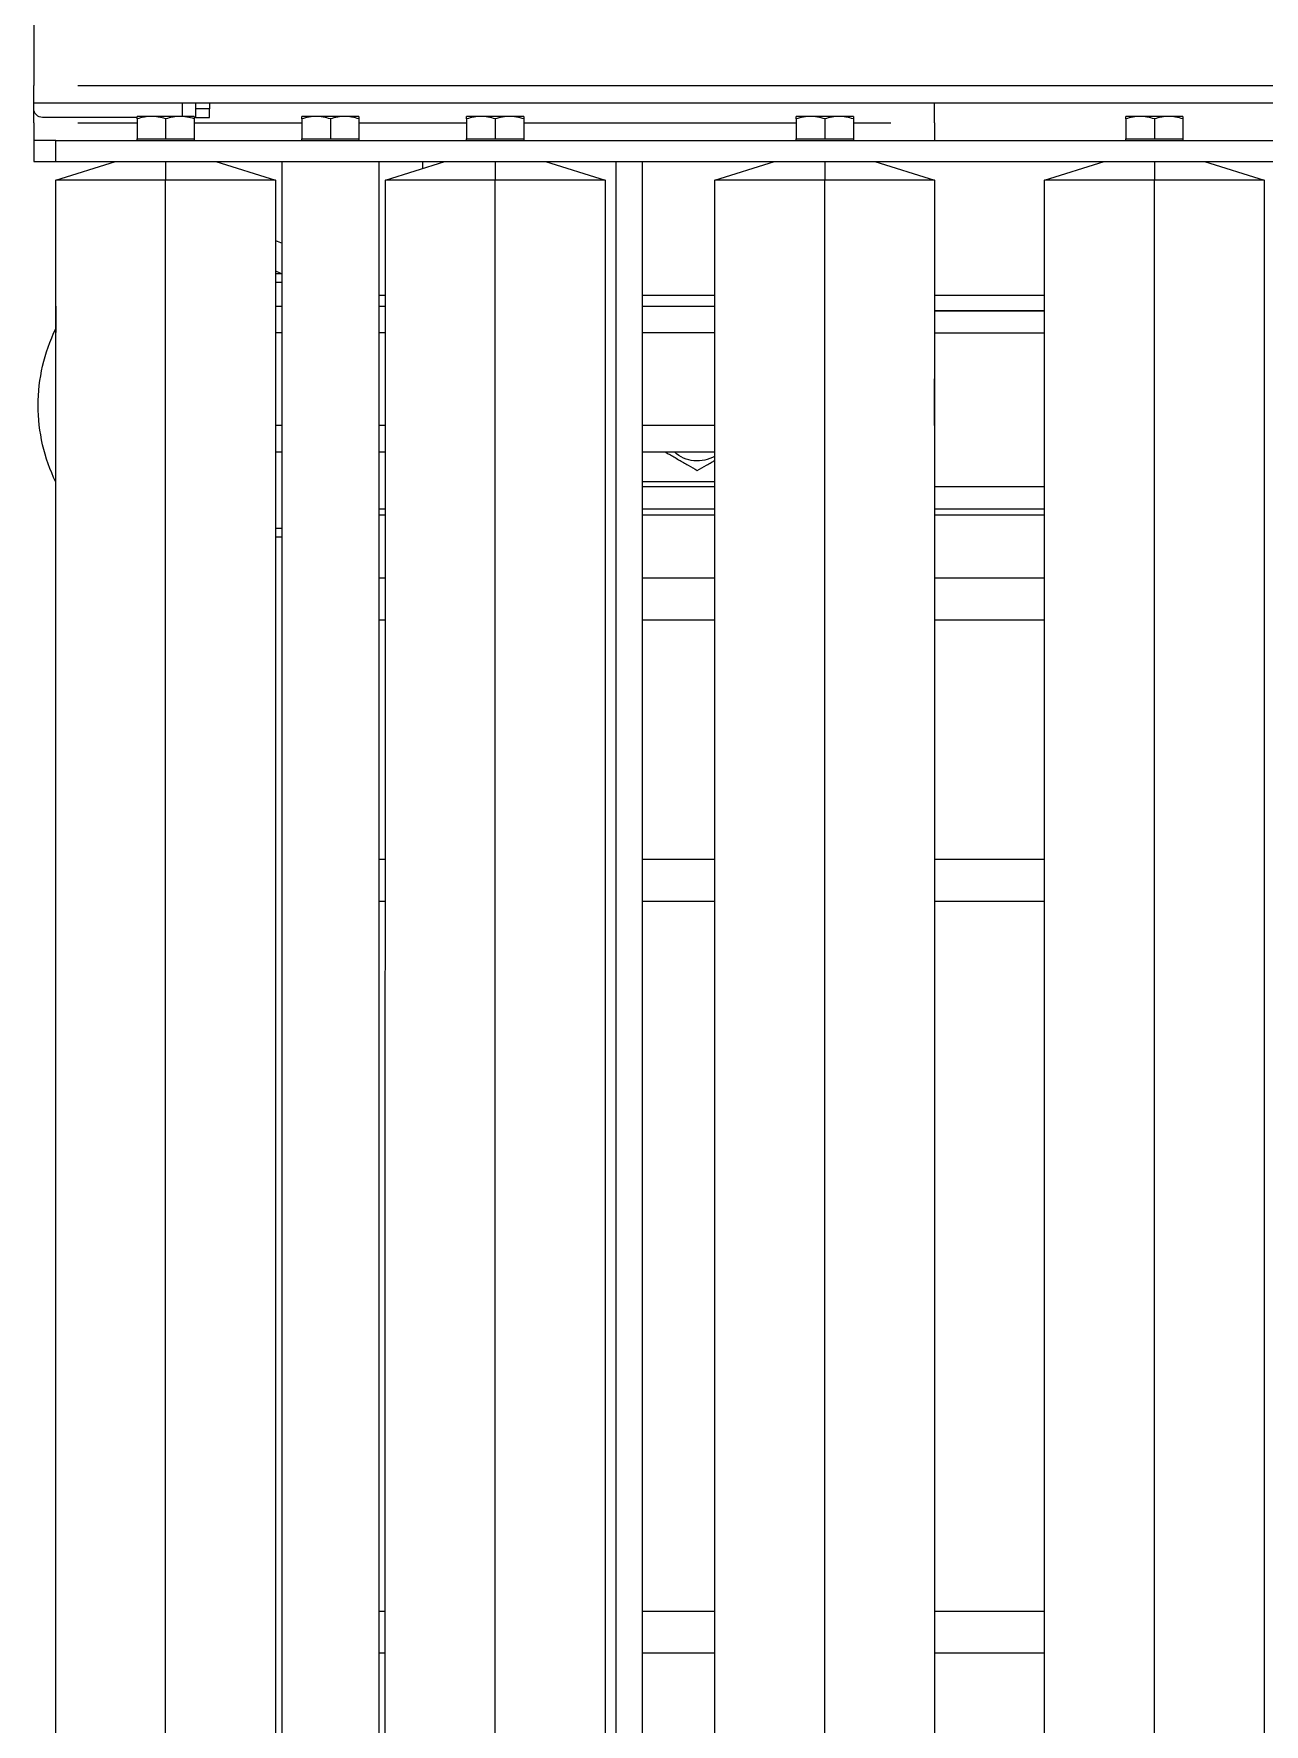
# Model space of a CAD drawing. Header units: millimetres. Extents: x -187347 to 135007, y -6415 to 292048.
# Drawn here: x -50598.4 to -50318.4, y 29909.1 to 30293.6 of the extents above; entities that cross this region are included whole.
import ezdxf

# ---------------------------------------------------------------- set-up
doc = ezdxf.new("R2010")
doc.units = ezdxf.units.MM
doc.header["$LTSCALE"] = 100
doc.layers.get('0').update_dxf_attribs({"lineweight": 18})
doc.layers.add('Layout CAT2', color=6, linetype='Continuous')

# ---------------------------------------------------------------- blocks, each defined once
blk = doc.blocks.new('25g245g2fd')
at = {"color": 0}
for p, q in [((21085.97, -2723.68), (21085.98, -3362.68)), ((21110.97, -2723.68), (21110.98, -3362.68)), ((21135.98, -3362.68), (21135.97, -2723.68)), ((21137.47, -2723.68), (21137.48, -3366.91)), ((21159.48, -3366.91), (21159.47, -2723.68)), ((21160.97, -2723.68), (21160.98, -3362.68)), ((21185.97, -2723.68), (21185.98, -3362.68)), ((21210.98, -3362.68), (21210.97, -2723.68)), ((21213.47, -2723.68), (21213.48, -3366.91)), ((21219.47, -2723.68), (21219.48, -3366.91)), ((21235.97, -2723.68), (21235.98, -3362.68)), ((21260.97, -2723.68), (21260.98, -3362.68)), ((21285.98, -3362.68), (21285.97, -2723.68)), ((21310.97, -2723.68), (21310.98, -3362.68)), ((21335.97, -2723.68), (21335.98, -3362.68)), ((21360.98, -3362.68), (21360.97, -2723.68)), ((21159.48, -3027.67), (21160.98, -3027.67)), ((21219.47, -3027.67), (21235.98, -3027.67)), ((21285.97, -3027.67), (21310.98, -3027.67)), ((21159.48, -3037.2), (21160.98, -3037.2)), ((21219.47, -3037.2), (21235.98, -3037.2)), ((21285.97, -3037.2), (21310.98, -3037.2)), ((21159.48, -3198.67), (21160.98, -3198.67)), ((21219.47, -3198.67), (21235.98, -3198.67)), ((21285.97, -3198.67), (21310.98, -3198.67)), ((21159.48, -3208.2), (21160.98, -3208.2)), ((21219.47, -3208.2), (21235.98, -3208.2)), ((21285.97, -3208.2), (21310.98, -3208.2)), ((21159.48, -3262.67), (21160.98, -3262.67)), ((21219.48, -3262.67), (21235.98, -3262.67)), ((21285.97, -3262.67), (21310.98, -3262.67)), ((21159.48, -3272.2), (21160.98, -3272.2)), ((21219.48, -3272.2), (21235.98, -3272.2)), ((21285.97, -3272.2), (21310.98, -3272.2)), ((21137.47, -3281.44), (21135.97, -3281.44)), ((21137.47, -3283.44), (21135.97, -3283.44)), ((21160.98, -3286.44), (21159.48, -3286.44)), ((21235.98, -3286.44), (21219.48, -3286.44)), ((21310.98, -3286.44), (21285.98, -3286.44)), ((21159.48, -3287.94), (21160.98, -3287.94)), ((21219.48, -3287.94), (21235.98, -3287.94)), ((21285.98, -3287.94), (21310.98, -3287.94)), ((21235.97, -3294.04), (21219.47, -3294.04)), ((21235.98, -3292.94), (21219.48, -3292.94)), ((21310.98, -3292.94), (21285.98, -3292.94)), ((21135.97, -3300.84), (21137.47, -3300.84)), ((21159.47, -3300.84), (21160.97, -3300.84)), ((21219.47, -3300.84), (21235.97, -3300.84)), ((21285.97, -3306.84), (21285.97, -3300.84)), ((21137.47, -3306.84), (21135.97, -3306.84)), ((21160.97, -3306.84), (21159.47, -3306.84)), ((21235.97, -3306.84), (21219.47, -3306.84)), ((21285.97, -3306.84), (21285.97, -3317.44)), ((21085.97, -3317.44), (21085.97, -3328.04)), ((21085.97, -3334.04), (21085.97, -3328.04)), ((21135.98, -3328.04), (21137.48, -3328.04)), ((21159.48, -3328.04), (21160.98, -3328.04)), ((21219.47, -3328.04), (21235.97, -3328.04)), ((21285.98, -3327.94), (21310.98, -3327.94)), ((21285.98, -3332.94), (21310.98, -3332.94)), ((21285.98, -3333), (21310.98, -3333)), ((21135.98, -3334.04), (21137.48, -3334.04)), ((21159.48, -3334.04), (21160.98, -3334.04)), ((21160.98, -3336.44), (21159.48, -3336.44)), ((21219.47, -3334.04), (21235.97, -3334.04)), ((21235.98, -3336.44), (21219.48, -3336.44)), ((21310.98, -3336.44), (21285.98, -3336.44)), ((21135.97, -3339.44), (21137.47, -3339.44)), ((21135.97, -3341.44), (21137.47, -3341.44)), ((21085.98, -3362.68), (21099.55, -3366.92)), ((21110.98, -3362.68), (21085.98, -3362.68)), ((21110.98, -3366.92), (21110.98, -3362.68)), ((21135.98, -3362.68), (21110.98, -3362.68)), ((21122.4, -3366.92), (21135.98, -3362.68)), ((21185.98, -3362.68), (21160.98, -3362.68)), ((21160.98, -3362.68), (21174.55, -3366.92)), ((21185.98, -3366.92), (21185.98, -3362.68)), ((21210.98, -3362.68), (21185.98, -3362.68)), ((21197.4, -3366.92), (21210.98, -3362.68)), ((21235.98, -3362.68), (21249.55, -3366.91)), ((21260.98, -3362.68), (21235.98, -3362.68)), ((21260.98, -3366.91), (21260.98, -3362.68)), ((21285.98, -3362.68), (21260.98, -3362.68)), ((21272.4, -3366.91), (21285.98, -3362.68)), ((21310.98, -3362.68), (21324.55, -3366.91)), ((21335.98, -3362.68), (21310.98, -3362.68)), ((21335.98, -3366.91), (21335.98, -3362.68)), ((21360.98, -3362.68), (21335.98, -3362.68)), ((21347.4, -3366.91), (21360.98, -3362.68)), ((21080.98, -3371.68), (21080.98, -3366.92)), ((21080.98, -3366.92), (21085.98, -3366.92)), ((21085.98, -3366.92), (21885.98, -3366.91)), ((21085.98, -3366.92), (21085.98, -3371.68)), ((21169.48, -3365.33), (21169.48, -3366.91)), ((21080.98, -3375.68), (21080.98, -3371.68)), ((21085.98, -3371.68), (21080.98, -3371.68)), ((21085.98, -3371.68), (21885.98, -3371.67)), ((21104.48, -3371.68), (21104.48, -3372.08)), ((21117.48, -3372.08), (21117.48, -3371.68)), ((21141.98, -3371.68), (21141.98, -3372.08)), ((21154.98, -3372.08), (21154.98, -3371.68)), ((21179.48, -3371.68), (21179.48, -3372.08)), ((21192.48, -3372.08), (21192.48, -3371.68)), ((21254.48, -3371.68), (21254.48, -3372.08)), ((21267.48, -3372.08), (21267.48, -3371.68)), ((21285.98, -3375.68), (21285.98, -3371.68)), ((21329.48, -3371.68), (21329.48, -3372.08)), ((21342.48, -3372.08), (21342.48, -3371.68)), ((21080.98, -3375.68), (21080.98, -3378.92)), ((21090.98, -3375.68), (21104.48, -3375.68)), ((21104.48, -3372.08), (21107.73, -3372.08)), ((21104.48, -3376.6), (21104.48, -3372.08)), ((21107.73, -3372.08), (21110.98, -3372.08)), ((21110.98, -3372.08), (21114.23, -3372.08)), ((21110.98, -3376.6), (21110.98, -3372.08)), ((21114.23, -3372.08), (21117.48, -3372.08)), ((21117.48, -3376.6), (21117.48, -3372.08)), ((21117.48, -3375.68), (21141.98, -3375.68)), ((21141.98, -3372.08), (21145.23, -3372.08)), ((21141.98, -3376.6), (21141.98, -3372.08)), ((21145.23, -3372.08), (21148.48, -3372.08)), ((21148.48, -3372.08), (21151.73, -3372.08)), ((21148.48, -3376.6), (21148.48, -3372.08)), ((21151.73, -3372.08), (21154.98, -3372.08)), ((21154.98, -3376.6), (21154.98, -3372.08)), ((21154.98, -3375.68), (21179.48, -3375.68)), ((21179.48, -3372.08), (21182.73, -3372.08)), ((21179.48, -3376.6), (21179.48, -3372.08)), ((21182.73, -3372.08), (21185.98, -3372.08)), ((21185.98, -3372.08), (21189.23, -3372.08)), ((21185.98, -3376.6), (21185.98, -3372.08)), ((21189.23, -3372.08), (21192.48, -3372.08)), ((21192.47, -3375.68), (21254.47, -3375.68)), ((21192.48, -3376.6), (21192.48, -3372.08)), ((21254.48, -3372.08), (21257.73, -3372.08)), ((21254.48, -3376.6), (21254.48, -3372.08)), ((21257.73, -3372.08), (21260.98, -3372.08)), ((21260.98, -3372.08), (21264.23, -3372.08)), ((21260.98, -3376.6), (21260.98, -3372.08)), ((21264.23, -3372.08), (21267.48, -3372.08)), ((21267.47, -3375.68), (21275.98, -3375.68)), ((21267.48, -3376.6), (21267.48, -3372.08)), ((21285.98, -3375.68), (21285.98, -3380.2)), ((21329.48, -3372.08), (21332.73, -3372.08)), ((21329.48, -3376.6), (21329.48, -3372.08)), ((21332.73, -3372.08), (21335.98, -3372.08)), ((21335.98, -3372.08), (21339.23, -3372.08)), ((21335.98, -3376.6), (21335.98, -3372.08)), ((21339.23, -3372.08), (21342.48, -3372.08)), ((21342.48, -3376.6), (21342.48, -3372.08)), ((21080.98, -3378.92), (21080.98, -3380.2)), ((21104.48, -3376.92), (21082.98, -3376.92)), ((21107.73, -3377.18), (21104.48, -3377.18)), ((21114.23, -3377.18), (21107.73, -3377.18)), ((21117.48, -3377.18), (21114.23, -3377.18)), ((21114.8, -3377.18), (21114.8, -3380.2)), ((21117.8, -3376.92), (21117.5, -3376.92)), ((21117.8, -3378.92), (21117.8, -3376.92)), ((21117.8, -3376.92), (21120.98, -3376.92)), ((21117.8, -3380.2), (21117.8, -3378.92)), ((21120.98, -3378.92), (21117.8, -3378.92)), ((21120.98, -3376.92), (21120.98, -3378.92)), ((21120.98, -3380.2), (21120.98, -3378.92)), ((21145.23, -3377.18), (21141.98, -3377.18)), ((21151.73, -3377.18), (21145.23, -3377.18)), ((21154.98, -3377.18), (21151.73, -3377.18)), ((21182.73, -3377.18), (21179.48, -3377.18)), ((21189.23, -3377.18), (21182.73, -3377.18)), ((21192.48, -3377.18), (21189.23, -3377.18)), ((21257.73, -3377.18), (21254.48, -3377.18)), ((21264.23, -3377.18), (21257.73, -3377.18)), ((21267.48, -3377.18), (21264.23, -3377.18)), ((21332.73, -3377.18), (21329.48, -3377.18)), ((21339.23, -3377.18), (21332.73, -3377.18)), ((21342.48, -3377.18), (21339.23, -3377.18)), ((21080.98, -3380.2), (21080.98, -3384.2)), ((21890.98, -3380.2), (21080.98, -3380.2)), ((21080.98, -3593.07), (21080.98, -3384.2)), ((21090.99, -3384.2), (21880.96, -3384.2))]:
    blk.add_line(p, q, dxfattribs=at)
for centre, radius, start, end in [((21121.97, -3311.44), 40, 154.1475, 180), ((21231.97, -3306.44), 7.65, 58.4606, 132.9469), ((21121.97, -3311.44), 40, 180, 205.8525), ((21121.97, -3311.44), 33.68, 294.57, 297.0394), ((21121.97, -3311.44), 40, 290.4919, 292.8038), ((21082.98, -3378.92), 2, 90.0004, 180.0004)]:
    blk.add_arc(centre, radius, start, end, dxfattribs=at)
for points, knots in [([(21224.64, -3300.85), (21224.95, -3300.67), (21225.26, -3300.5), (21225.93, -3300.11), (21226.28, -3299.91), (21226.99, -3299.5), (21227.35, -3299.29), (21227.81, -3299.03), (21227.9, -3298.98), (21228.03, -3298.9), (21228.08, -3298.87), (21228.17, -3298.82), (21228.39, -3298.69), (21228.62, -3298.56), (21229.16, -3298.25), (21229.51, -3298.04), (21230.58, -3297.43), (21231.28, -3297.02), (21231.97, -3296.62)], [0, 0, 0, 0, 0.127907, 0.127907, 0.273256, 0.273256, 0.418605, 0.418605, 0.454942, 0.454942, 0.47311, 0.47311, 0.491279, 0.563953, 0.563953, 0.709302, 0.709302, 1, 1, 1, 1]), ([(21231.97, -3296.62), (21232.67, -3297.02), (21233.37, -3297.43), (21234.43, -3298.04), (21234.78, -3298.24), (21235.41, -3298.61), (21235.69, -3298.77), (21235.97, -3298.93)], [0, 0, 0, 0, 0.529538, 0.529538, 0.794307, 0.794307, 1, 1, 1, 1]), ([(21104.48, -3376.6), (21104.48, -3376.69), (21104.48, -3376.77), (21104.48, -3376.91), (21104.48, -3376.97), (21104.48, -3377.05), (21104.48, -3377.08), (21104.48, -3377.11), (21104.48, -3377.12), (21104.48, -3377.13), (21104.48, -3377.13), (21104.48, -3377.16), (21104.48, -3377.18), (21104.48, -3377.18)], [0, 0, 0, 0, 0.250358, 0.250358, 0.500717, 0.500717, 0.625896, 0.688486, 0.719781, 0.719781, 0.751075, 0.751075, 1, 1, 1, 1]), ([(21107.73, -3377.18), (21107.66, -3377.18), (21107.59, -3377.18), (21107.45, -3377.17), (21107.38, -3377.17), (21107.17, -3377.16), (21107.04, -3377.15), (21106.62, -3377.11), (21106.35, -3377.07), (21105.54, -3376.92), (21105.01, -3376.77), (21104.48, -3376.6)], [0, 0, 0, 0, 0.0625, 0.0625, 0.125, 0.125, 0.25, 0.25, 0.5, 0.5, 1, 1, 1, 1]), ([(21110.98, -3376.6), (21110.44, -3376.78), (21109.91, -3376.92), (21109.1, -3377.07), (21108.82, -3377.11), (21108.28, -3377.16), (21108, -3377.18), (21107.73, -3377.18)], [0, 0, 0, 0, 0.5, 0.5, 0.75, 0.75, 1, 1, 1, 1]), ([(21114.23, -3377.18), (21114.16, -3377.18), (21114.09, -3377.18), (21113.95, -3377.17), (21113.88, -3377.17), (21113.67, -3377.16), (21113.54, -3377.15), (21113.12, -3377.11), (21112.85, -3377.07), (21112.04, -3376.92), (21111.51, -3376.77), (21110.98, -3376.6)], [0, 0, 0, 0, 0.0625, 0.0625, 0.125, 0.125, 0.25, 0.25, 0.5, 0.5, 1, 1, 1, 1]), ([(21117.48, -3376.6), (21116.94, -3376.78), (21116.41, -3376.92), (21115.6, -3377.07), (21115.32, -3377.11), (21114.78, -3377.16), (21114.5, -3377.18), (21114.23, -3377.18)], [0, 0, 0, 0, 0.5, 0.5, 0.75, 0.75, 1, 1, 1, 1]), ([(21117.48, -3377.18), (21117.48, -3377.18), (21117.48, -3377.16), (21117.48, -3377.13), (21117.48, -3377.13), (21117.48, -3377.12), (21117.48, -3377.11), (21117.48, -3377.08), (21117.48, -3377.05), (21117.48, -3376.97), (21117.48, -3376.91), (21117.48, -3376.77), (21117.48, -3376.69), (21117.48, -3376.6)], [0, 0, 0, 0, 0.25, 0.25, 0.28125, 0.28125, 0.3125, 0.375, 0.5, 0.5, 0.75, 0.75, 1, 1, 1, 1]), ([(21145.23, -3377.18), (21145.16, -3377.18), (21145.09, -3377.18), (21144.95, -3377.17), (21144.88, -3377.17), (21144.67, -3377.16), (21144.54, -3377.15), (21144.12, -3377.11), (21143.85, -3377.07), (21143.04, -3376.92), (21142.51, -3376.77), (21141.98, -3376.6)], [0, 0, 0, 0, 0.0625, 0.0625, 0.125, 0.125, 0.25, 0.25, 0.5, 0.5, 1, 1, 1, 1]), ([(21141.98, -3376.6), (21141.98, -3376.69), (21141.98, -3376.77), (21141.98, -3376.91), (21141.98, -3376.97), (21141.98, -3377.05), (21141.98, -3377.08), (21141.98, -3377.11), (21141.98, -3377.12), (21141.98, -3377.13), (21141.98, -3377.13), (21141.98, -3377.16), (21141.98, -3377.18), (21141.98, -3377.18)], [0, 0, 0, 0, 0.250358, 0.250358, 0.500717, 0.500717, 0.625896, 0.688486, 0.719781, 0.719781, 0.751075, 0.751075, 1, 1, 1, 1]), ([(21148.48, -3376.6), (21147.94, -3376.77), (21147.41, -3376.92), (21146.6, -3377.07), (21146.32, -3377.11), (21145.78, -3377.16), (21145.5, -3377.18), (21145.23, -3377.18)], [0, 0, 0, 0, 0.5, 0.5, 0.75, 0.75, 1, 1, 1, 1]), ([(21151.73, -3377.18), (21151.66, -3377.18), (21151.59, -3377.18), (21151.45, -3377.17), (21151.38, -3377.17), (21151.17, -3377.16), (21151.04, -3377.15), (21150.62, -3377.11), (21150.35, -3377.07), (21149.54, -3376.92), (21149.01, -3376.77), (21148.48, -3376.6)], [0, 0, 0, 0, 0.0625, 0.0625, 0.125, 0.125, 0.25, 0.25, 0.5, 0.5, 1, 1, 1, 1]), ([(21154.98, -3376.6), (21154.44, -3376.77), (21153.91, -3376.92), (21153.1, -3377.07), (21152.82, -3377.11), (21152.28, -3377.16), (21152, -3377.18), (21151.73, -3377.18)], [0, 0, 0, 0, 0.5, 0.5, 0.75, 0.75, 1, 1, 1, 1]), ([(21154.98, -3377.18), (21154.98, -3377.18), (21154.98, -3377.16), (21154.98, -3377.13), (21154.98, -3377.13), (21154.98, -3377.12), (21154.98, -3377.11), (21154.98, -3377.08), (21154.98, -3377.05), (21154.98, -3376.97), (21154.98, -3376.91), (21154.98, -3376.77), (21154.98, -3376.69), (21154.98, -3376.6)], [0, 0, 0, 0, 0.25, 0.25, 0.28125, 0.28125, 0.3125, 0.375, 0.5, 0.5, 0.75, 0.75, 1, 1, 1, 1]), ([(21182.73, -3377.18), (21182.66, -3377.18), (21182.59, -3377.18), (21182.45, -3377.17), (21182.38, -3377.17), (21182.17, -3377.16), (21182.04, -3377.15), (21181.62, -3377.11), (21181.35, -3377.07), (21180.54, -3376.92), (21180.01, -3376.77), (21179.48, -3376.6)], [0, 0, 0, 0, 0.0625, 0.0625, 0.125, 0.125, 0.25, 0.25, 0.5, 0.5, 1, 1, 1, 1]), ([(21179.48, -3376.6), (21179.48, -3376.68), (21179.48, -3376.77), (21179.48, -3376.91), (21179.48, -3376.97), (21179.48, -3377.05), (21179.48, -3377.08), (21179.48, -3377.11), (21179.48, -3377.12), (21179.48, -3377.13), (21179.48, -3377.13), (21179.48, -3377.16), (21179.48, -3377.18), (21179.48, -3377.18)], [0, 0, 0, 0, 0.250358, 0.250358, 0.500717, 0.500717, 0.625896, 0.688486, 0.719781, 0.719781, 0.751075, 0.751075, 1, 1, 1, 1]), ([(21185.98, -3376.6), (21185.44, -3376.77), (21184.91, -3376.92), (21184.1, -3377.07), (21183.82, -3377.11), (21183.28, -3377.16), (21183, -3377.18), (21182.73, -3377.18)], [0, 0, 0, 0, 0.5, 0.5, 0.75, 0.75, 1, 1, 1, 1]), ([(21189.23, -3377.18), (21189.16, -3377.18), (21189.09, -3377.18), (21188.95, -3377.17), (21188.88, -3377.17), (21188.67, -3377.16), (21188.54, -3377.15), (21188.12, -3377.11), (21187.85, -3377.07), (21187.04, -3376.92), (21186.51, -3376.77), (21185.98, -3376.6)], [0, 0, 0, 0, 0.0625, 0.0625, 0.125, 0.125, 0.25, 0.25, 0.5, 0.5, 1, 1, 1, 1]), ([(21192.48, -3376.6), (21191.94, -3376.77), (21191.41, -3376.92), (21190.6, -3377.07), (21190.32, -3377.11), (21189.78, -3377.16), (21189.5, -3377.18), (21189.23, -3377.18)], [0, 0, 0, 0, 0.5, 0.5, 0.75, 0.75, 1, 1, 1, 1]), ([(21192.48, -3377.18), (21192.48, -3377.18), (21192.48, -3377.16), (21192.48, -3377.13), (21192.48, -3377.13), (21192.48, -3377.12), (21192.48, -3377.11), (21192.48, -3377.08), (21192.48, -3377.05), (21192.48, -3376.97), (21192.48, -3376.91), (21192.48, -3376.77), (21192.48, -3376.68), (21192.48, -3376.6)], [0, 0, 0, 0, 0.25, 0.25, 0.28125, 0.28125, 0.3125, 0.375, 0.5, 0.5, 0.75, 0.75, 1, 1, 1, 1]), ([(21254.48, -3376.6), (21254.48, -3376.68), (21254.48, -3376.76), (21254.48, -3376.91), (21254.48, -3376.97), (21254.48, -3377.05), (21254.48, -3377.08), (21254.48, -3377.11), (21254.48, -3377.12), (21254.48, -3377.13), (21254.48, -3377.13), (21254.48, -3377.16), (21254.48, -3377.18), (21254.48, -3377.18)], [0, 0, 0, 0, 0.250358, 0.250358, 0.500717, 0.500717, 0.625896, 0.688486, 0.719781, 0.719781, 0.751075, 0.751075, 1, 1, 1, 1]), ([(21257.73, -3377.18), (21257.66, -3377.18), (21257.59, -3377.18), (21257.45, -3377.17), (21257.38, -3377.17), (21257.17, -3377.16), (21257.04, -3377.15), (21256.62, -3377.11), (21256.35, -3377.07), (21255.54, -3376.92), (21255.01, -3376.77), (21254.48, -3376.6)], [0, 0, 0, 0, 0.0625, 0.0625, 0.125, 0.125, 0.25, 0.25, 0.5, 0.5, 1, 1, 1, 1]), ([(21260.98, -3376.6), (21260.44, -3376.77), (21259.91, -3376.92), (21259.1, -3377.07), (21258.82, -3377.11), (21258.28, -3377.16), (21258, -3377.18), (21257.73, -3377.18)], [0, 0, 0, 0, 0.5, 0.5, 0.75, 0.75, 1, 1, 1, 1]), ([(21264.23, -3377.18), (21264.16, -3377.18), (21264.09, -3377.18), (21263.95, -3377.17), (21263.88, -3377.17), (21263.67, -3377.16), (21263.54, -3377.15), (21263.12, -3377.11), (21262.85, -3377.07), (21262.04, -3376.92), (21261.51, -3376.77), (21260.98, -3376.6)], [0, 0, 0, 0, 0.0625, 0.0625, 0.125, 0.125, 0.25, 0.25, 0.5, 0.5, 1, 1, 1, 1]), ([(21267.48, -3376.6), (21266.94, -3376.77), (21266.41, -3376.92), (21265.6, -3377.07), (21265.32, -3377.11), (21264.78, -3377.16), (21264.5, -3377.18), (21264.23, -3377.18)], [0, 0, 0, 0, 0.5, 0.5, 0.75, 0.75, 1, 1, 1, 1]), ([(21267.48, -3377.18), (21267.48, -3377.18), (21267.48, -3377.16), (21267.48, -3377.13), (21267.48, -3377.13), (21267.48, -3377.12), (21267.48, -3377.11), (21267.48, -3377.08), (21267.48, -3377.05), (21267.48, -3376.97), (21267.48, -3376.91), (21267.48, -3376.76), (21267.48, -3376.68), (21267.48, -3376.6)], [0, 0, 0, 0, 0.25, 0.25, 0.28125, 0.28125, 0.3125, 0.375, 0.5, 0.5, 0.75, 0.75, 1, 1, 1, 1]), ([(21329.48, -3376.6), (21329.48, -3376.68), (21329.48, -3376.76), (21329.48, -3376.91), (21329.48, -3376.97), (21329.48, -3377.04), (21329.48, -3377.08), (21329.48, -3377.11), (21329.48, -3377.12), (21329.48, -3377.13), (21329.48, -3377.13), (21329.48, -3377.16), (21329.48, -3377.18), (21329.48, -3377.18)], [0, 0, 0, 0, 0.250358, 0.250358, 0.500717, 0.500717, 0.625896, 0.688486, 0.719781, 0.719781, 0.751075, 0.751075, 1, 1, 1, 1]), ([(21332.73, -3377.18), (21332.66, -3377.18), (21332.59, -3377.18), (21332.45, -3377.17), (21332.38, -3377.17), (21332.17, -3377.16), (21332.04, -3377.15), (21331.62, -3377.11), (21331.35, -3377.07), (21330.54, -3376.92), (21330.01, -3376.77), (21329.48, -3376.6)], [0, 0, 0, 0, 0.0625, 0.0625, 0.125, 0.125, 0.25, 0.25, 0.5, 0.5, 1, 1, 1, 1]), ([(21335.98, -3376.6), (21335.44, -3376.77), (21334.91, -3376.92), (21334.1, -3377.07), (21333.82, -3377.11), (21333.28, -3377.16), (21333, -3377.18), (21332.73, -3377.18)], [0, 0, 0, 0, 0.5, 0.5, 0.75, 0.75, 1, 1, 1, 1]), ([(21339.23, -3377.18), (21339.16, -3377.18), (21339.09, -3377.18), (21338.95, -3377.17), (21338.88, -3377.17), (21338.67, -3377.16), (21338.54, -3377.15), (21338.12, -3377.11), (21337.85, -3377.07), (21337.04, -3376.92), (21336.51, -3376.77), (21335.98, -3376.6)], [0, 0, 0, 0, 0.0625, 0.0625, 0.125, 0.125, 0.25, 0.25, 0.5, 0.5, 1, 1, 1, 1]), ([(21342.48, -3376.6), (21341.94, -3376.77), (21341.41, -3376.92), (21340.6, -3377.07), (21340.32, -3377.11), (21339.78, -3377.16), (21339.5, -3377.18), (21339.23, -3377.18)], [0, 0, 0, 0, 0.5, 0.5, 0.75, 0.75, 1, 1, 1, 1]), ([(21342.48, -3377.18), (21342.48, -3377.18), (21342.48, -3377.16), (21342.48, -3377.13), (21342.48, -3377.13), (21342.48, -3377.12), (21342.48, -3377.11), (21342.48, -3377.08), (21342.48, -3377.04), (21342.48, -3376.97), (21342.48, -3376.91), (21342.48, -3376.76), (21342.48, -3376.68), (21342.48, -3376.6)], [0, 0, 0, 0, 0.25, 0.25, 0.28125, 0.28125, 0.3125, 0.375, 0.5, 0.5, 0.75, 0.75, 1, 1, 1, 1])]:
    blk.add_open_spline(points, degree=3, knots=knots, dxfattribs=at)

msp = doc.modelspace()

# ---------------------------------------------------------------- block references
at = {"layer": 'Layout CAT2', "xscale": -1, "rotation": 180}
msp.add_blockref('25g245g2fd', (-71679.42, 26897.69, -3.45), dxfattribs=at)

doc.saveas('drawing.dxf')
